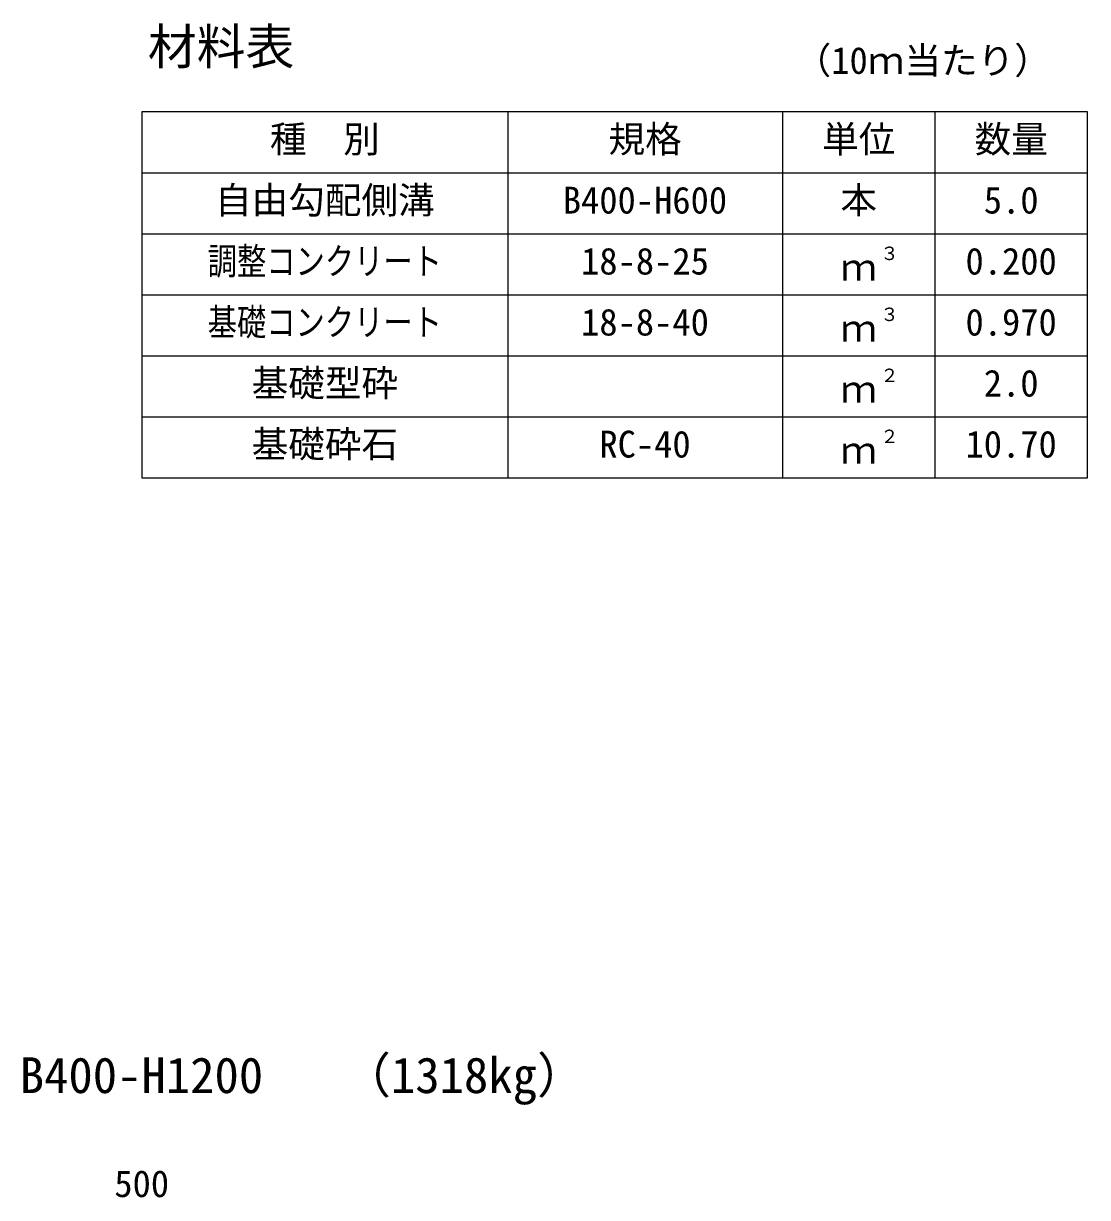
# Model space of a CAD drawing. Units: millimetres, scale not verified. Extents: x -16800 to 16800, y -5940 to 5940.
# Drawn here: x 6056 to 7800, y 75 to 2000 of the extents above; entities that cross this region are included whole.
import ezdxf
from ezdxf.enums import TextEntityAlignment as Align

# ---------------------------------------------------------------- set-up
doc = ezdxf.new("R2010")
doc.units = ezdxf.units.MM
doc.header["$LTSCALE"] = 20
for name, color, linetype, lineweight in [('0-0_DIM', 7, 'Continuous', 25), ('0-3_HYO', 3, 'Continuous', 25), ('0-4_HYO2', 4, 'Continuous', 25), ('0-6_TXT', 7, 'Continuous', 25)]:
    doc.layers.add(name, color=color, linetype=linetype, lineweight=lineweight)
doc.styles.add('ＭＳ ゴシック', font='')
doc.styles.get('ＭＳ ゴシック').set_extended_font_data('MS Gothic')

msp = doc.modelspace()

# ---------------------------------------------------------------- linework, layer by layer
at = {"layer": '0-3_HYO'}
for p, q in [((6850, 1855), (6850, 1255)), ((7300, 1855), (7300, 1255)), ((7550, 1855), (7550, 1255)), ((6250, 1755), (7800, 1755))]:
    msp.add_line(p, q, dxfattribs=at)
msp.add_lwpolyline([(6250, 1255), (7800, 1255), (7800, 1855), (6250, 1855)], close=True, dxfattribs=at)
at = {"layer": '0-4_HYO2'}
for p, q in [((6250, 1655), (7800, 1655)), ((6250, 1555), (7800, 1555)), ((6250, 1455), (7800, 1455)), ((6250, 1355), (7800, 1355))]:
    msp.add_line(p, q, dxfattribs=at)

# ---------------------------------------------------------------- texts
at = {"layer": '0-0_DIM', "style": 'ＭＳ ゴシック'}
msp.add_text('500', height=43.99, dxfattribs=at).set_placement((6205, 62.67), align=Align.BOTTOM_LEFT)
at = {"layer": '0-6_TXT', "style": 'ＭＳ ゴシック'}
for s, height, p in [('材料表', 58.65, (6260, 1915)), ('（10ｍ当たり）', 43.99, (7320, 1904)), ('種\u3000別', 43.99, (6460, 1775)), ('規格', 43.99, (7015, 1775)), ('単位', 43.99, (7365, 1775)), ('数量', 43.99, (7615, 1775)), ('自由勾配側溝', 43.99, (6370, 1675)), ('B400-H600', 43.99, (6940, 1675)), ('本', 43.99, (7395, 1675)), ('5.0', 43.99, (7630, 1675)), ('18-8-25', 43.99, (6970, 1575)), ('３', 21.99, (7460.54, 1605.37)), ('0.200', 43.99, (7600, 1575)), ('ｍ', 43.99, (7395, 1565)), ('18-8-40', 43.99, (6970, 1475)), ('３', 21.99, (7460.54, 1505.37)), ('0.970', 43.99, (7600, 1475)), ('ｍ', 43.99, (7395, 1465)), ('基礎型砕', 43.99, (6430, 1375)), ('２', 21.99, (7460.54, 1405.37)), ('2.0', 43.99, (7630, 1375)), ('ｍ', 43.99, (7395, 1365)), ('基礎砕石', 43.99, (6430, 1275)), ('RC-40', 43.99, (7000, 1275)), ('２', 21.99, (7460.54, 1305.37)), ('10.70', 43.99, (7600, 1275)), ('ｍ', 43.99, (7395, 1265)), ('（1318kg）', 58.65, (6578.37, 228.76)), ('B400-H1200', 58.65, (6050, 228.76))]:
    msp.add_text(s, height=height, dxfattribs=at).set_placement(p, align=Align.BOTTOM_LEFT)
at = {"layer": '0-6_TXT', "style": 'ＭＳ ゴシック', "width": 0.8}
for s, p in [('調整コンクリート', (6358, 1575)), ('基礎コンクリート', (6358, 1475))]:
    msp.add_text(s, height=43.99, dxfattribs=at).set_placement(p, align=Align.BOTTOM_LEFT)

doc.saveas('drawing.dxf')
